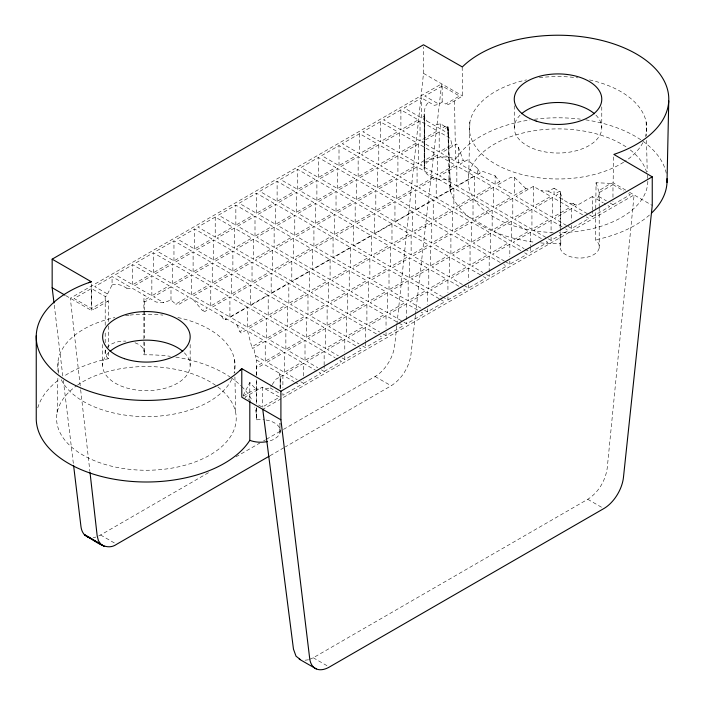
<?xml version="1.0" encoding="UTF-8"?>
<svg xmlns="http://www.w3.org/2000/svg" width="705" height="705" viewBox="0 0 705 705"><rect width="100%" height="100%" fill="white"/><g stroke="black" fill="none" stroke-linecap="round" stroke-linejoin="round"><path stroke-width="0.53" stroke-dasharray="3.52 2.64" d="M105.204 353.487L105.204 349.16M105.204 342.665L105.204 331.835M105.204 325.34L105.212 300.445M132.699 284.705L132.699 264.692L150.033 274.703L132.699 284.705L115.373 274.703L132.699 264.692M151.848 295.756L151.848 275.752L169.174 285.754L151.848 295.756L134.514 285.754L151.848 275.752M153.329 272.791L153.329 252.787L170.663 262.789L153.329 272.791L136.003 262.789L153.329 252.787M170.989 300.013L170.989 286.803L188.323 296.805L175.695 304.102L170.989 300.013L163.692 302.595L156.157 302.057L150.359 298.708L144.992 301.81L143.882 301.828L143.882 340.753M172.478 283.851L172.478 263.837L189.804 273.84L172.478 283.851L155.144 273.84L172.478 263.837M173.959 260.885L173.959 240.872L191.293 250.883L173.959 260.885L156.633 250.883L173.959 240.872M191.619 294.901L191.619 274.888L208.953 284.899L191.619 294.901L174.294 284.899L191.619 274.888M193.108 271.936L193.108 251.923L210.434 261.934L193.108 271.936L175.774 261.934L193.108 251.923M194.589 248.971L194.589 228.966L211.923 238.969L194.589 248.971L177.263 238.969L194.589 228.966M210.769 305.952L210.769 285.948L228.094 295.95L210.769 305.952L193.434 295.95L210.769 285.948M212.249 282.987L212.249 262.983L229.583 272.985L212.249 282.987L194.924 272.985L212.249 262.983M213.738 260.03L213.738 240.017L231.064 250.019L213.738 260.03L196.404 250.019L213.738 240.017M229.909 317.003L229.909 296.999L247.243 307.001L229.909 317.003L212.584 307.001L229.909 296.999M231.399 294.047L231.399 274.033L248.724 284.036L231.399 294.047L214.064 284.036L231.399 274.033M232.879 271.081L232.879 251.068L250.213 261.07L232.879 271.081L215.554 261.07L232.879 251.068M235.849 225.151L235.849 205.137L253.183 215.148L235.849 225.151L218.524 215.148L235.849 205.146M247.57 327.199L247.57 307.195L264.904 317.197L247.57 327.199L230.244 317.197L247.57 307.195M250.539 305.098L250.539 285.084L233.214 295.095L250.539 305.098L267.874 295.095L250.539 285.084M252.029 282.132L252.029 262.119L269.354 272.13L252.029 282.132L234.694 272.13L252.029 262.119M254.999 236.201L254.999 216.197L272.324 226.199L254.999 236.201L237.664 226.199L254.999 216.197M256.479 213.245L256.479 193.232L273.813 203.234L256.479 213.245L239.154 203.234L256.479 193.232M256.541 407.807L256.541 419.845A19.608 11.315 0 0 1 264.216 419.775M256.541 403.427L256.55 379.361M256.558 374.981L256.497 359.991M265.23 361.224L265.23 341.211L282.564 351.213L265.23 361.224L255.201 355.426L253.791 347.821M266.719 338.259L266.719 318.246L284.044 328.248L266.719 338.259L249.385 328.248L266.719 318.246M268.2 315.294L268.2 295.28L250.874 305.291L268.2 315.294L285.534 305.291L268.2 295.28M271.169 293.183L271.169 273.179L288.504 283.181L271.169 293.183L253.844 283.181L271.169 273.179M275.629 224.296L275.629 204.283L292.954 214.294L275.629 224.296L258.294 214.294L275.629 204.283M277.118 201.33L277.118 181.317L294.443 191.328L277.118 201.33L259.784 191.328L277.118 181.317M284.379 372.275L284.379 352.262L301.705 362.264L284.379 372.275L267.045 362.264L284.379 352.262M285.86 349.31L285.86 329.297L303.194 339.308L285.86 349.31L268.535 339.308L285.86 329.297M288.83 303.379L288.83 283.375L306.164 293.377L288.83 303.379L271.504 293.377L288.83 283.375M294.769 235.347L294.769 215.333L312.103 225.344L294.769 235.347L277.444 225.344L294.769 215.333M296.259 212.381L296.259 192.377L313.584 202.379L296.259 212.381L278.933 202.379L296.259 192.377M297.748 189.416L297.748 169.411L315.073 179.414L297.748 189.416L280.414 179.414L297.748 169.411M300.788 381.749L303.52 383.326L303.52 380.171M303.52 375.95L303.52 363.313L315.373 370.16M305.009 360.361L305.009 340.356L322.335 350.359L305.009 360.361L287.675 350.359L305.009 340.356M306.49 337.395L306.49 317.391L323.824 327.393L306.49 337.395L289.165 327.393L306.49 317.391M313.919 246.398L313.919 226.393L296.585 236.395L313.919 246.398L331.244 236.395L313.919 226.393M315.399 223.441L315.399 203.428L332.734 213.43L315.399 223.441L298.074 213.43L315.399 203.428M316.889 200.476L316.889 180.462L334.214 190.465L316.889 200.476L299.563 190.465L316.889 180.462M318.378 177.51L318.378 157.497L335.703 167.508L318.378 177.51L301.044 167.508L318.378 157.497M321.418 369.834L324.15 371.412L324.15 366.151M324.15 365.093L324.15 351.407L335.095 357.726M327.12 325.49L327.12 305.476L344.454 315.479L327.12 325.49L309.795 315.479L327.12 305.476M334.549 234.492L334.549 214.479L351.874 224.481L334.549 234.492L317.215 224.481L334.549 214.479M336.029 211.526L336.029 191.513L353.364 201.524L336.029 211.526L318.704 201.524L336.029 191.513M337.519 188.561L337.519 168.548L354.844 178.559L337.519 188.561L320.193 178.559L337.519 168.548M339.008 165.596L339.008 145.591L356.333 155.594L339.008 165.596L321.674 155.594L339.008 145.591M355.179 222.577L355.179 202.573L372.504 212.575L355.179 222.577L337.845 212.575L355.179 202.573M356.66 199.612L356.66 179.608L373.994 189.61L356.66 199.612L339.334 189.61L356.66 179.608M358.149 176.655L358.149 156.642L375.474 166.644L358.149 176.655L340.823 166.644L358.149 156.642M374.32 233.628L374.32 213.624L356.994 223.626L374.32 233.628L391.654 223.626L374.32 213.624M375.809 210.672L375.809 190.658L393.134 200.661L375.809 210.672L358.475 200.661L375.809 190.658M377.29 187.706L377.29 167.693L394.624 177.695L377.29 187.706L359.964 177.695L377.29 167.693M389.01 289.755L389.01 269.742L406.344 279.753L389.01 289.755L371.685 279.753L389.01 269.742M394.95 221.722L394.95 201.709L377.624 211.72L394.95 221.722L412.284 211.72L394.95 201.709M396.439 198.757L396.439 178.744L413.764 188.755L396.439 198.757L379.105 188.755L396.439 178.744M409.64 277.849L409.64 257.836L426.974 267.838L409.64 277.849L392.315 267.838L409.64 257.836M412.61 231.919L412.61 211.905L395.285 221.916L412.61 231.919L429.944 221.916L412.61 211.905M415.58 209.808L415.58 189.804L432.914 199.806L415.58 209.808L398.255 199.806L415.58 189.804M421.528 117.955L421.528 97.942L404.194 107.953L421.528 117.955L424.234 116.387C423.916 111.328 424.718 105.618 428.763 102.119M424.181 169.015L424.216 115.673L424.481 166.124A19.608 11.315 0 0 0 449.014 179.132A109.037 62.948 0 0 0 535.21 242.308M430.27 265.935L430.27 245.922L447.605 255.933L430.27 265.935L412.945 255.933L430.27 245.922M433.24 220.004L433.24 200L450.574 210.002L433.24 220.004L415.915 210.002L433.24 200M442.158 101.899L442.158 86.036L459.484 96.039L445.71 103.987L442.158 101.899L439.065 104.261L434.315 105.327L421.528 97.942M450.9 254.02L450.9 234.016L468.235 244.018L450.9 254.02L433.575 244.018L450.9 234.016M458.329 163.022L458.329 147.125L456.69 143.961L441.004 153.02L458.329 163.022L463.238 160.194L464.613 161.498M471.53 242.115L471.53 222.101L488.865 232.104L471.53 242.115L454.205 232.104L471.53 222.101M477.47 174.082L477.47 168.354L467.45 159.859L460.145 164.071L477.47 174.082L480.281 172.84M495.13 184.278L495.13 175.845L482.758 171.412L477.805 174.267L495.13 184.278L499.598 181.696L501.854 182.489M548.261 191.125L554.051 194.474L554.051 188.27L548.261 191.125L540.726 190.588M560.105 246.274L560.114 232.156M560.114 227.812L560.528 191.355L559.426 191.372L554.051 194.474M569.614 203.454L573.2 205.525L573.2 203.322L568.9 203.19L555.866 195.514L560.334 192.941L562.881 199.568M589.609 214.999L592.341 216.576L592.341 211.306M592.341 210.257L592.341 196.563L603.286 202.881M610.125 203.022L612.971 204.661L612.971 201.507M612.971 197.294L612.971 184.657L599.206 192.606L598.739 196.448L596.888 199.189M280.141 388.675L280.202 376.778L280.211 388.781M280.185 388.658L280.255 376.752M595.751 208.601L596.069 182.727L610.777 183.388L598.642 190.835L599.206 192.606L599.206 206.688M540.638 242.899A109.037 62.948 0 0 0 560.81 243.683A19.608 11.315 0 0 0 583.352 257.845A19.608 11.315 0 0 0 595.337 239.894L595.734 209.676M625.758 190.13L613.13 182.842L613.579 154.51M57.14 412.584L57.898 376.955M58.013 371.553L58.268 359.682M468.754 174.946L469.883 122.035M256.541 375.518L256.558 366.23L261.934 363.128L256.135 359.779L255.201 355.426M449.014 179.132L447.878 126.318L450.548 191.39L447.878 126.318L444.925 126.547L440.669 129.006L423.344 119.004L425.247 117.902L426.93 121.075M396.8 325.595L394.721 345.256A28.006 16.171 -60 0 1 375.086 376.505L281.674 430.438M396.915 324.503L423.502 73.364L423.502 46.971M415.404 315.311L410.945 354.624C409.085 367.129 401.876 378.946 391.16 385.785L285.358 446.873M415.527 314.219L441.656 83.842L70.315 298.233L80.537 388.675M143.882 301.828L144.084 295.087M107.53 293.994L112.069 284.961L112.069 276.607L94.743 286.609L107.53 293.994L105.68 296.735L91.439 288.521L74.113 298.523L91.439 308.526L105.212 300.577L105.177 296.444M243.119 395.646L249.808 382.471L255.633 388.869L258.7 389.195M265.353 388.922L270.103 387.856L271.716 385.406M272.253 384.586L275.655 379.405L282.89 375.227L293.835 381.546M65.776 295.615L91.28 310.341L93.65 309.354M462.18 67.107L462.63 95.95L448.785 104.314L445.71 103.987M309.486 659.369L313.258 657.774L587.759 499.29C598.51 492.478 605.542 480.475 607.243 467.953L634.095 194.95L262.754 409.341M215.219 217.052L197.893 227.054L215.219 237.065L232.553 227.054L215.219 217.052L215.219 237.065M359.638 133.677L342.304 143.679L359.638 153.69L376.964 143.679L359.638 133.677L359.638 153.69M380.268 121.771L362.934 131.773L380.268 141.775L397.594 131.773L380.268 121.762L380.268 141.775M400.898 109.857L383.564 119.859L400.898 129.87L418.224 119.859L400.898 109.857L400.898 129.87M442.158 86.036L424.824 96.039L439.065 104.261M112.069 284.961C117.127 283.119 122.432 285.49 126.688 288.178L129.403 286.609L112.069 276.607M108.403 321.577L108.403 300.832L105.776 302.348L105.212 300.577M108.403 300.832L93.395 309.654M234.368 228.103L217.034 238.114L234.368 248.116L251.694 238.114L234.368 228.103L234.368 248.116M378.779 144.728L361.454 154.739L378.779 164.741L396.104 154.739L378.779 144.728L378.779 164.741M399.409 132.822L382.084 142.824L399.409 152.826L416.734 142.824L399.409 132.822L399.409 152.826M420.039 120.907L402.714 130.918L420.039 140.921L437.364 130.918L420.039 120.907L420.039 140.921M170.989 286.803L153.664 296.805L163.692 302.595M253.509 239.162L236.184 249.165L253.509 259.167L270.843 249.165L253.509 239.162L253.509 259.167M274.139 227.248L256.814 237.25L274.139 247.261L291.473 237.25L274.139 227.248L274.139 247.261M397.92 155.787L380.594 165.79L397.92 175.792L415.254 165.79L397.92 155.787L397.92 175.792M418.55 143.873L401.224 153.875L418.55 163.886L435.884 153.875L418.55 143.873L418.55 163.886M439.189 131.958L421.854 141.969L439.189 151.972L451.817 144.684L450.548 138.524L439.189 131.958L439.189 151.972M447.86 126.953L448.283 133.404L447.851 126.962L442.484 130.055L448.283 133.404L449.208 137.748M272.659 250.213L255.325 260.215L272.659 270.226L289.984 260.215L272.659 250.213L272.659 270.226M293.289 238.299L275.955 248.31L293.289 258.312L310.614 248.31L293.289 238.299L293.289 258.312M417.069 166.838L399.735 176.84L417.069 186.843L434.395 176.84L417.069 166.838L417.069 186.843M437.699 154.924L420.374 164.935L437.699 174.937L455.025 164.935L437.699 154.924L437.699 174.937M193.302 299.678L202.555 310.693L207.464 307.856L190.138 297.854L178.506 304.569L175.695 304.102M291.8 261.264L274.474 271.266L291.8 281.277L309.134 271.266L291.8 261.264L291.8 281.277M312.43 249.358L295.104 259.361L312.43 269.363L329.764 259.361L312.43 249.358L312.43 269.363M333.06 237.444L315.734 247.446L333.06 257.457L350.394 247.446L333.06 237.444L333.06 257.457M353.69 225.529L336.364 235.54L353.69 245.543L371.024 235.54L353.69 225.529L353.69 245.543M436.21 177.889L418.885 187.891L436.21 197.902L453.544 187.891L436.21 177.889L436.21 197.902M456.84 165.983L439.515 175.986L456.84 185.988L474.174 175.986L456.84 165.983L456.84 185.988M221.564 315.999L224.137 320.343L226.613 318.916L209.279 308.905L204.82 311.487L202.555 310.693M309.46 271.46L292.134 281.462L309.46 291.473L326.794 281.462L309.46 271.46L309.46 291.473M330.09 259.546L312.764 269.557L330.09 279.559L347.424 269.557L330.09 259.546L330.09 279.559M350.72 247.64L333.394 257.642L350.72 267.653L368.054 257.642L350.72 247.64L350.72 267.653M371.35 235.726L354.025 245.737L371.35 255.739L388.684 245.737L371.35 235.726L371.35 255.739M391.98 223.82L374.655 233.822L391.98 243.824L409.314 233.822L391.98 223.82L391.98 243.824M453.87 188.085L436.545 198.087L453.87 208.098L471.204 198.087L453.87 188.085L453.87 208.098M474.5 176.171L457.175 186.182L474.5 196.184L491.834 186.182L474.5 176.171L474.5 196.184M236.862 324.829L239.806 331.685L244.274 329.112L226.939 319.101L224.137 320.343M287.349 306.331L270.015 316.342L287.349 326.344L304.675 316.342L287.349 306.331L287.349 326.344M307.979 294.426L290.645 304.428L307.979 314.439L325.305 304.428L307.979 294.426L307.979 314.439M328.609 282.511L311.275 292.522L328.609 302.524L345.935 292.522L328.609 282.511L328.609 302.524M349.239 270.605L331.905 280.608L349.239 290.61L366.565 280.608L349.239 270.605L349.239 290.61M369.869 258.691L352.535 268.702L369.869 278.704L387.195 268.702L369.869 258.691L369.869 278.704M390.5 246.785L373.165 256.787L390.5 266.79L407.825 256.787L390.5 246.785L390.5 266.79M411.13 234.871L393.795 244.873L411.13 254.884L428.455 244.873L411.13 234.871L411.13 254.884M431.76 222.956L414.425 232.967L431.76 242.969L449.085 232.967L431.76 222.956L431.76 242.969M452.39 211.051L435.055 221.053L452.39 231.064L469.715 221.053L452.39 211.051L452.39 231.064M473.02 199.136L455.686 209.147L473.02 219.149L490.345 209.147L473.02 199.136L473.02 219.149M493.65 187.23L476.316 197.233L493.65 207.235L510.975 197.233L493.65 187.23L493.65 207.235M265.23 341.211L252.601 348.499L251.782 346.878L263.414 340.162L246.089 330.16L241.18 332.989L239.806 331.685M525.912 188.614L514.28 177.211L510.72 177.369L496.946 185.318L514.28 195.329L525.912 188.614L528.724 189.081M347.75 293.571L330.425 303.573L347.75 313.575L365.084 303.573L347.75 293.571L347.75 313.575M368.38 281.656L351.055 291.658L368.38 301.669L385.714 291.658L368.38 281.656L368.38 301.669M492.161 210.196L474.835 220.198L492.161 230.2L509.495 220.198L492.161 210.196L492.161 230.2M512.791 198.281L495.465 208.283L512.791 218.294L530.125 208.283L512.791 198.281L512.791 218.294M533.421 186.367L516.095 196.378L533.421 206.38L550.755 196.378L533.421 186.367L533.421 206.38M325.639 328.442L308.305 338.444L325.639 348.455L342.965 338.444L325.639 328.442L325.639 348.455M346.27 316.527L328.935 326.538L346.27 336.541L363.595 326.538L346.27 316.527L346.27 336.541M366.9 304.622L349.565 314.624L366.9 324.626L384.225 314.624L366.9 304.622L366.9 324.626M387.53 292.707L370.195 302.718L387.53 312.72L404.855 302.718L387.53 292.707L387.53 312.72M408.16 280.801L390.826 290.804L408.16 300.806L425.485 290.804L408.16 280.801L408.16 300.806M428.79 268.887L411.456 278.889L428.79 288.9L446.115 278.889L428.79 268.887L428.79 288.9M449.42 256.981L432.086 266.983L449.42 276.986L466.745 266.983L449.42 256.981L449.42 276.986M470.05 245.067L452.716 255.069L470.05 265.08L487.375 255.069L470.05 245.067L470.05 265.08M490.68 233.152L473.346 243.163L490.68 253.165L508.005 243.163L490.68 233.152L490.68 253.165M511.31 221.247L493.976 231.249L511.31 241.251L528.635 231.249L511.31 221.247L511.31 241.251M531.94 209.332L514.606 219.343L531.94 229.345L549.265 219.343L531.94 209.332L531.94 229.345M552.57 197.426L535.236 207.429L552.57 217.431L569.896 207.429L552.57 197.426L552.57 217.431M243.119 396.095L255.633 388.869M280.185 376.787L279.621 375.016L281.075 374.179L263.749 364.177L259.484 366.635L256.541 366.864M573.2 205.525L574.654 204.679L577.721 205.005M258.612 405.04L262.26 407.146L279.585 397.144L262.26 387.142L244.935 397.144L250.407 400.299M303.52 363.313L286.195 373.324L297.14 379.642M324.15 351.407L306.825 361.409L317.77 367.728M355.725 345.811L344.78 339.493L327.455 349.504L338.4 355.822M376.355 333.906L365.41 327.587L348.085 337.589L359.03 343.908M383.308 334.099L386.04 335.686L403.375 325.675L386.04 315.673L368.715 325.675L379.66 331.993M417.616 310.085L406.67 303.767L389.345 313.769L403.022 321.665M439.162 298.7L427.3 291.852L409.975 301.855L420.92 308.173M458.876 286.256L447.931 279.938L430.605 289.949L441.55 296.267M480.422 274.88L468.561 268.032L451.235 278.034L463.088 284.882M500.136 262.436L489.191 256.118L471.865 266.129L482.81 272.447M520.766 250.531L509.821 244.212L492.495 254.214L504.348 261.062M541.396 238.616L530.451 232.298L513.125 242.3L524.071 248.618M562.026 226.71L551.081 220.392L533.755 230.394L547.433 238.29M582.656 214.796L571.711 208.477L554.386 218.479L567.155 225.856M592.341 196.563L575.016 206.574L588.693 214.47M303.52 383.326L320.845 373.324L316.289 370.689M324.15 371.412L341.476 361.409L336.003 358.255M342.048 357.928L344.78 359.506L362.106 349.504L359.374 347.918M362.678 346.014L365.41 347.591L382.736 337.589L380.004 336.012M403.939 322.194L406.67 323.771L424.005 313.769L421.264 312.192M424.569 310.279L427.3 311.866L444.635 301.855L440.07 299.228M442.458 296.796L447.931 299.951L465.265 289.949L462.524 288.363M464.005 285.41L468.561 288.037L485.895 278.034L481.33 275.399M486.459 274.553L489.191 276.131L506.525 266.129L503.784 264.542M505.265 261.59L509.821 264.216L527.155 254.214L524.414 252.637M524.978 249.147L530.451 252.311L547.785 242.3L545.044 240.722M548.349 238.819L551.081 240.396L568.415 230.394L565.674 228.817M568.063 226.384L571.711 228.49L589.045 218.479L586.304 216.902M592.341 216.576L609.675 206.574L604.194 203.41M612.971 204.661L630.305 194.659L627.565 193.082M98.682 535.976A28.006 16.171 -60 0 0 100.586 534.989L209.244 472.253M235.928 456.849L259.757 443.092M263.564 440.889L265.477 439.788M266.428 439.241L280.722 430.984M270.112 455.677L284.406 447.419M308.543 659.774L304.119 660.338M611.024 183.529L613.13 182.842M444.925 126.547L440.669 123.851L433.654 124.961M126.688 288.178L129.764 288.495L131.218 287.658L148.543 297.669L144.287 300.118L144.296 309.856M423.502 73.364L462.63 95.95M629.468 192.271L652.248 205.428M612.971 184.657L623.916 190.976M598.739 196.448L606.326 200.828M554.051 188.27L559.426 191.372M375.086 376.505L391.16 385.785M587.759 499.29L601.938 507.485M294.743 382.075L300.215 385.23L282.89 395.241L282.89 392.077M270.103 387.856L281.066 394.183M100.586 534.989L114.765 543.176M313.258 657.774L327.437 665.961M573.2 203.322L574.654 204.679M495.13 175.845L499.598 181.696M477.47 168.354L479.946 172.646M451.817 144.684L452.628 146.305M458.329 147.125L463.238 160.194M596.069 182.727L598.642 190.835M424.234 116.387L424.798 118.167M247.517 330.98L251.782 346.878M279.171 373.077L279.621 375.016M54.267 305.195L62.807 376.021M63.335 380.383L73.452 464.295M80.661 389.768L89.905 471.486M646.15 122.035L646.45 136.074M646.538 140.392L647.208 171.703M234.536 359.682L234.809 372.637M234.906 376.955L235.664 412.584M454.522 101L455.562 159.207A19.608 11.315 0 0 0 424.481 166.124L424.163 112.871M560.81 243.683L560.528 191.355M144.296 310.94L144.305 337.977M144.305 342.304L144.313 352.033M601.779 106.878L601.779 127.772M599.206 207.772L599.206 247.843M571.711 208.477L571.711 221.114M571.711 225.327L571.711 228.49M551.081 220.392L551.081 233.029M551.081 237.241L551.081 240.396M530.451 232.298L530.451 245.992M530.451 247.041L530.451 252.311M514.253 105.776L514.253 127.772M514.28 177.211L514.28 195.329M509.821 244.212L509.821 256.849M509.821 261.062L509.821 264.216M489.191 256.118L489.191 276.131M468.561 268.032L468.561 280.669M468.561 284.882L468.561 288.037M447.931 279.938L447.931 292.575M447.931 296.796L447.931 299.951M440.669 123.851L440.669 129.006M427.3 291.852L427.3 304.489M427.3 308.702L427.3 311.866M406.67 303.767L406.67 323.771M386.04 315.673L386.04 328.31M386.04 332.522L386.04 335.686M365.41 327.587L365.41 341.273M365.41 342.33L365.41 347.591M344.78 339.493L344.78 352.13M344.78 356.342L344.78 359.506M282.89 375.227L282.89 387.865M262.26 387.142L262.26 407.146M256.541 379.836L256.541 403.63M256.541 407.948L256.541 419.845A110.165 63.6 0 0 0 254.805 407.058M249.808 382.471L249.808 399.938M190.165 344.525L190.165 365.41M143.882 341.828L143.882 354.809A110.165 63.6 0 0 1 170.39 356.316M108.403 325.939L108.403 347.776M108.403 352.139L108.403 358.695A110.165 63.6 0 0 0 63.406 376.567M102.639 344.525L102.639 365.41M91.439 288.521L91.439 308.526M91.28 283.956L91.28 310.341M37.762 407.842A110.165 63.6 0 0 1 59.872 379.026M175.801 357.091A110.165 63.6 0 0 1 229.971 376.946M230.87 377.563A110.165 63.6 0 0 1 240.881 385.679M241.692 386.472A110.165 63.6 0 0 1 252.505 401.277M108.403 358.695A19.608 11.315 0 0 1 107.715 346.781A19.608 11.315 0 0 1 125.869 341.114M134.99 342.78A19.608 11.315 0 0 1 143.882 354.809M266.093 420.03A19.608 11.315 0 0 1 280.246 430.244A19.608 11.315 0 0 1 268.27 441.348M184.305 352.782A43.763 25.265 0 0 1 146.402 390.676A43.763 25.265 0 0 1 108.499 352.782M177.88 317.541A88.698 51.209 0 0 1 234.06 373.209M231.751 379.343A88.698 51.209 0 0 1 146.402 416.62A88.698 51.209 0 0 1 61.053 379.343M58.744 373.209A88.698 51.209 0 0 1 114.924 317.541M125.587 315.637A88.698 51.209 0 0 1 128.839 315.223M129.923 315.1A88.698 51.209 0 0 1 162.881 315.1M649.428 215.06A109.037 62.948 0 0 1 595.337 239.894M455.562 159.207A109.037 62.948 0 0 1 529.94 119.921M534.425 119.286A109.037 62.948 0 0 1 580.365 119.136M585.758 119.868A109.037 62.948 0 0 1 666.304 173.43M595.91 115.135A43.763 25.265 0 0 1 558.016 153.038A43.763 25.265 0 0 1 520.114 115.135M589.495 79.894A88.698 51.209 0 0 1 645.383 136.594M642.854 142.71A88.698 51.209 0 0 1 624.612 161.595M623.661 162.203A88.698 51.209 0 0 1 484.714 156.598A88.698 51.209 0 0 1 526.529 79.894M539.36 77.709A88.698 51.209 0 0 1 577.748 77.85M95.871 537.051A28.006 16.171 -60 0 1 93.157 537.607M647.833 181.282A89.826 51.862 0 0 1 559.611 232.606M553.231 232.535A89.826 51.862 0 0 1 477.69 157.532A89.826 51.862 0 0 1 626.965 147.512M630.296 149.962A89.826 51.862 0 0 1 647.075 173.985M647.278 174.946A89.826 51.862 0 0 1 647.833 180.216M217.871 386.983A89.826 51.862 0 0 1 206.336 457.025A89.826 51.862 0 0 1 84.485 455.968A89.826 51.862 0 0 1 76.598 385.758M77.453 385.15A89.826 51.862 0 0 1 217.052 386.366M279.982 423.282L279.938 433.02L279.991 423.282"/><path stroke-width="1.06" d="M667.009 182.445L668.754 100.912M240.176 370.213L241.789 368.644L280.907 391.231L652.248 176.84L652.248 205.428L623.467 477.32A28.006 16.171 -60 0 1 603.832 508.569L329.332 667.053A28.006 16.171 -60 0 1 309.689 658.479L280.907 419.819L280.907 391.231M54.003 303.009L52.161 287.755L52.161 259.167L423.502 44.776L462.339 66.94A110.782 63.961 0 0 1 636.342 53.959A110.782 63.961 0 0 1 613.861 154.421L652.248 176.84M269.16 456.223L116.66 544.269C106.455 551.486 96.356 541.396 87.517 536.849M88.574 282.687L91.28 281.753A110.165 63.6 0 0 0 68.5 381.802A110.165 63.6 0 0 0 241.789 368.644L241.789 397.232L280.907 419.819M262.754 409.341L293.465 649.111L296.021 656.188L300.224 659.448M299.202 659.131L316.263 668.913M52.161 259.167L91.28 281.753M52.161 287.755L64.869 295.095M103.723 545.996L84.353 534.593L104.613 546.516M101 544.419L98.453 540.753L97.167 535.782L90.028 472.579M73.584 465.388L80.943 526.415A28.006 16.171 -60 0 0 89.394 537.448M249.808 401.03L249.808 440.334A110.165 63.6 0 0 1 126.221 480.925A110.165 63.6 0 0 1 36.246 417.36L36.246 335.791M267.371 441.55A19.608 11.315 0 0 1 249.808 440.334M110.006 351.381A43.763 25.265 0 0 1 182.798 351.381M666.992 178.691A109.037 62.948 0 0 1 651.446 213.192M521.621 113.734A43.763 25.265 0 0 1 594.412 113.734M536.135 121.066A43.763 25.265 0 0 0 601.779 99.185A43.763 25.265 0 0 0 536.135 77.303A43.763 25.265 0 0 0 536.135 121.066M124.521 358.704A43.763 25.265 0 0 0 190.165 336.823A43.763 25.265 0 0 0 124.521 314.941A43.763 25.265 0 0 0 124.521 358.704"/></g></svg>
